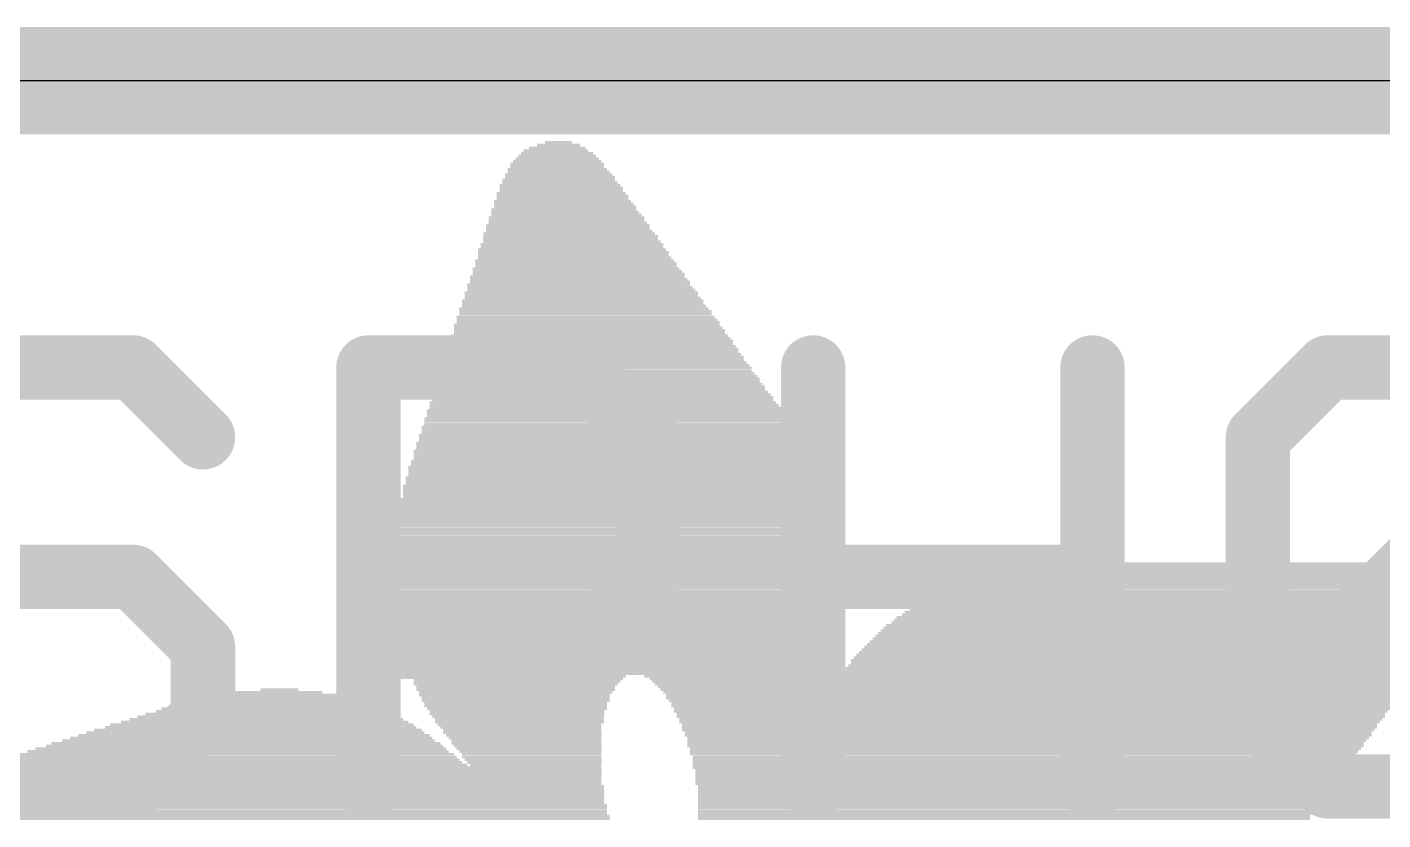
# Model space of a CAD drawing. Extents: x -2.3 to 17.7, y -5.1 to 12.8.
# Drawn here: x 6.162 to 9.371, y 10.951 to 12.827 of the extents above; entities that cross this region are included whole.
import ezdxf

# ---------------------------------------------------------------- set-up
doc = ezdxf.new("R2010")
doc.units = 0
for name, color, linetype in [('1', 12, 'CONTINUOUS'), ('16', 132, 'CONTINUOUS'), ('20', 53, 'CONTINUOUS'), ('21', 40, 'CONTINUOUS'), ('22', 6, 'CONTINUOUS')]:
    doc.layers.add(name, color=color, linetype=linetype)

# ---------------------------------------------------------------- blocks, each defined once
blk = doc.blocks.new('RECT')
blk.add_solid([(-0.5, -0.5), (0.5, -0.5), (-0.5, 0.5), (0.5, 0.5)])

msp = doc.modelspace()

# ---------------------------------------------------------------- linework, layer by layer
at = {"layer": '1', "const_width": 0.254}
msp.add_lwpolyline([(17.526, 12.7), (1.016, 12.7)], dxfattribs=at)
at = {"layer": '16', "const_width": 0.254}
msp.add_lwpolyline([(17.526, 12.7), (1.016, 12.7)], dxfattribs=at)
at = {"layer": '20'}
msp.add_line((14.986, 12.7), (3.556, 12.7), dxfattribs=at)
at = {"layer": '21', "const_width": 0.1524}
for points in [[(6.4133, 12.0214), (6.0828, 12.0214)], [(6.5786, 11.8562), (6.4133, 12.0214)], [(6.9701, 11.03), (6.9701, 12.0214)], [(6.9701, 12.0214), (7.4658, 12.0214)], [(7.4658, 12.0214), (7.631, 11.8562)], [(8.0225, 11.03), (8.0225, 12.0214)], [(8.6835, 12.0214), (8.6835, 11.03)], [(9.075, 11.8562), (9.2402, 12.0214)], [(9.2402, 12.0214), (9.5707, 12.0214)], [(7.631, 11.8562), (7.631, 11.5257)], [(9.075, 11.1952), (9.075, 11.8562)], [(9.075, 11.1952), (9.7359, 11.8562)], [(6.0828, 11.5257), (6.4133, 11.5257)], [(6.4133, 11.5257), (6.5786, 11.3604)], [(7.631, 11.5257), (7.4658, 11.3604)], [(8.0225, 11.5257), (8.6835, 11.5257)], [(6.5786, 11.3604), (6.5786, 11.1952)], [(7.4658, 11.3604), (6.9701, 11.3604)], [(6.5786, 11.1952), (6.4133, 11.03)], [(9.2402, 11.03), (9.075, 11.1952)], [(6.4133, 11.03), (6.0828, 11.03)], [(9.5707, 11.03), (9.2402, 11.03)]]:
    msp.add_lwpolyline(points, dxfattribs=at)
at = {"layer": '21', "const_width": 0.0762}
for points in [[(6.4403, 12.0483, 1), (6.3864, 11.9945)], [(6.4133, 11.9833, 1), (6.4133, 12.0595)], [(7.0082, 12.0214, 1), (6.932, 12.0214)], [(6.9701, 12.0595, 1), (6.9701, 11.9833)], [(7.4927, 12.0483, 1), (7.4388, 11.9945)], [(7.4658, 11.9833, 1), (7.4658, 12.0595)], [(8.0606, 12.0214, 1), (7.9844, 12.0214)], [(8.7216, 12.0214, 1), (8.6454, 12.0214)], [(9.2402, 12.0595, 1), (9.2402, 11.9833)], [(9.2672, 11.9945, 1), (9.2133, 12.0483)], [(6.5516, 11.8292, 1), (6.6055, 11.8831)], [(7.6691, 11.8562, 1), (7.5929, 11.8562)], [(7.6041, 11.8292, 1), (7.658, 11.8831)], [(9.048, 11.8831, 1), (9.1019, 11.8292)], [(9.1131, 11.8562, 1), (9.0369, 11.8562)], [(6.4403, 11.5526, 1), (6.3864, 11.4987)], [(6.4133, 11.4876, 1), (6.4133, 11.5638)], [(7.658, 11.4987, 1), (7.6041, 11.5526)], [(8.0225, 11.5638, 1), (8.0225, 11.4876)], [(8.6835, 11.4876, 1), (8.6835, 11.5638)], [(7.5929, 11.5257, 1), (7.6691, 11.5257)], [(6.6167, 11.3604, 1), (6.5405, 11.3604)], [(6.5516, 11.3335, 1), (6.6055, 11.3874)], [(6.9701, 11.3985, 1), (6.9701, 11.3223)], [(7.4388, 11.3874, 1), (7.4927, 11.3335)], [(7.4658, 11.3223, 1), (7.4658, 11.3985)], [(6.6055, 11.1682, 1), (6.5516, 11.2221)], [(9.1019, 11.2221, 1), (9.048, 11.1682)], [(6.5405, 11.1952, 1), (6.6167, 11.1952)], [(9.048, 11.2221, 1), (9.1019, 11.1682)], [(9.0369, 11.1952, 1), (9.1131, 11.1952)], [(6.4133, 10.9919, 1), (6.4133, 11.0681)], [(9.2402, 11.0681, 1), (9.2402, 10.9919)], [(6.3864, 11.0569, 1), (6.4403, 11.003)], [(9.2133, 11.003, 1), (9.2672, 11.0569)], [(6.932, 11.03, 1), (7.0082, 11.03)], [(7.9844, 11.03, 1), (8.0606, 11.03)], [(8.6454, 11.03, 1), (8.7216, 11.03)]]:
    msp.add_lwpolyline(points, format="xyb", dxfattribs=at)

# ---------------------------------------------------------------- block references
at = {"layer": '22', "rotation": 180}
for p, xscale, yscale in [((7.42, 12.5476), 0.1016, 0.0064), ((7.42, 12.554), 0.0635, 0.0063), ((7.4168, 12.5095), 0.2096, 0.0064), ((7.4168, 12.5159), 0.1968, 0.0063), ((7.4168, 12.5222), 0.1842, 0.0064), ((7.4168, 12.5286), 0.1714, 0.0063), ((7.4136, 12.5349), 0.1524, 0.0064), ((7.4168, 12.5412), 0.1334, 0.0063), ((7.42, 12.4778), 0.254, 0.0063), ((7.4168, 12.4905), 0.235, 0.0063), ((7.42, 12.4841), 0.2413, 0.0064), ((7.4168, 12.5031), 0.2222, 0.0063), ((7.4168, 12.4968), 0.2222, 0.0064), ((7.4232, 12.4524), 0.2857, 0.0063), ((7.4264, 12.446), 0.2921, 0.0064), ((7.42, 12.465), 0.2667, 0.0063), ((7.4232, 12.4587), 0.2731, 0.0064), ((7.4232, 12.4714), 0.2603, 0.0064), ((7.4295, 12.4143), 0.3238, 0.0063), ((7.4263, 12.4333), 0.3048, 0.0064), ((7.4295, 12.4269), 0.3112, 0.0063), ((7.4295, 12.4206), 0.3112, 0.0064), ((7.4264, 12.4397), 0.2921, 0.0063), ((7.4327, 12.3952), 0.3429, 0.0064), ((7.439, 12.3825), 0.3556, 0.0064), ((7.4359, 12.3889), 0.3493, 0.0063), ((7.4327, 12.4079), 0.3302, 0.0064), ((7.4359, 12.4016), 0.3365, 0.0063), ((7.4422, 12.3571), 0.3874, 0.0064), ((7.4422, 12.3508), 0.3874, 0.0063), ((7.439, 12.3762), 0.3683, 0.0063), ((7.439, 12.3698), 0.3683, 0.0064), ((7.4422, 12.3635), 0.3746, 0.0063), ((7.4454, 12.3381), 0.4064, 0.0063), ((7.4486, 12.3317), 0.4127, 0.0064), ((7.4486, 12.3254), 0.4127, 0.0063), ((7.4518, 12.319), 0.4191, 0.0064), ((7.4454, 12.3444), 0.3937, 0.0064), ((7.4549, 12.2936), 0.4508, 0.0064), ((7.4549, 12.2873), 0.4508, 0.0063), ((7.4518, 12.3), 0.4445, 0.0063), ((7.4517, 12.3127), 0.4318, 0.0063), ((7.4517, 12.3063), 0.4318, 0.0064), ((7.4613, 12.2555), 0.4889, 0.0064), ((7.4613, 12.2682), 0.4763, 0.0064), ((7.4613, 12.2619), 0.4763, 0.0063), ((7.4581, 12.2746), 0.4699, 0.0063), ((7.4581, 12.2809), 0.4572, 0.0064), ((7.4644, 12.2365), 0.508, 0.0063), ((7.4676, 12.2301), 0.5144, 0.0064), ((7.4708, 12.2238), 0.5207, 0.0063), ((7.4645, 12.2492), 0.4953, 0.0063), ((7.4676, 12.2428), 0.5016, 0.0064), ((7.474, 12.1984), 0.5525, 0.0063), ((7.474, 12.192), 0.5525, 0.0064), ((7.4676, 12.2174), 0.527, 0.0064), ((7.4708, 12.2111), 0.5334, 0.0063), ((7.474, 12.2047), 0.5397, 0.0064), ((7.4803, 12.1603), 0.5906, 0.0063), ((7.4771, 12.1793), 0.5715, 0.0064), ((7.4771, 12.173), 0.5715, 0.0063), ((7.4803, 12.1666), 0.5778, 0.0064), ((7.4771, 12.1857), 0.5588, 0.0063), ((7.4835, 12.1412), 0.6096, 0.0064), ((7.4867, 12.1349), 0.6159, 0.0063), ((7.4899, 12.1285), 0.6223, 0.0064), ((7.4835, 12.1539), 0.5969, 0.0064), ((7.4835, 12.1476), 0.5969, 0.0063), ((7.493, 12.0968), 0.654, 0.0063), ((7.4867, 12.1222), 0.6287, 0.0063), ((7.4898, 12.1158), 0.635, 0.0064), ((7.493, 12.1095), 0.6414, 0.0063), ((7.493, 12.1031), 0.6414, 0.0064), ((7.4994, 12.0714), 0.6795, 0.0063), ((7.5025, 12.065), 0.6858, 0.0064), ((7.4962, 12.0777), 0.6731, 0.0064), ((7.4962, 12.0904), 0.6604, 0.0064), ((7.4994, 12.0841), 0.6667, 0.0063), ((7.5025, 12.0396), 0.7112, 0.0064), ((7.5057, 12.0333), 0.7176, 0.0063), ((7.4994, 12.0587), 0.6921, 0.0063), ((7.5057, 12.046), 0.7048, 0.0063), ((7.5026, 12.0523), 0.6985, 0.0064), ((7.5121, 12.0015), 0.7557, 0.0064), ((7.5089, 12.0206), 0.7366, 0.0063), ((7.5089, 12.0142), 0.7366, 0.0064), ((7.5121, 12.0079), 0.7429, 0.0063), ((7.5089, 12.0269), 0.7239, 0.0064), ((7.5184, 11.9761), 0.781, 0.0064), ((7.5184, 11.9698), 0.781, 0.0063), ((7.5152, 11.9952), 0.762, 0.0063), ((7.5152, 11.9888), 0.762, 0.0064), ((7.5184, 11.9825), 0.7684, 0.0063), ((7.5248, 11.938), 0.8191, 0.0064), ((7.528, 11.9317), 0.8255, 0.0063), ((7.5184, 11.9634), 0.7938, 0.0064), ((7.5216, 11.9571), 0.8001, 0.0063), ((7.5248, 11.9507), 0.8065, 0.0064), ((7.5248, 11.9444), 0.8065, 0.0063), ((7.5311, 11.8999), 0.8572, 0.0064), ((7.5279, 11.919), 0.8382, 0.0063), ((7.5311, 11.9126), 0.8446, 0.0064), ((7.5343, 11.9063), 0.8509, 0.0063), ((7.5311, 11.9253), 0.8318, 0.0064), ((7.5343, 11.8809), 0.8763, 0.0063), ((7.5375, 11.8745), 0.8827, 0.0064), ((7.5375, 11.8681), 0.8827, 0.0063), ((7.5343, 11.8936), 0.8636, 0.0063), ((7.5343, 11.8872), 0.8636, 0.0064), ((7.5406, 11.8428), 0.9144, 0.0063), ((7.5406, 11.8364), 0.9144, 0.0064), ((7.5375, 11.8618), 0.8953, 0.0064), ((7.5407, 11.8555), 0.9017, 0.0063), ((7.5407, 11.8491), 0.9017, 0.0064), ((7.5438, 11.8174), 0.9334, 0.0063), ((7.5438, 11.811), 0.9334, 0.0064), ((7.547, 11.8047), 0.9398, 0.0063), ((7.5407, 11.8237), 0.9271, 0.0064), ((7.5438, 11.83), 0.9208, 0.0063), ((7.5438, 11.7856), 0.9588, 0.0064), ((7.547, 11.7793), 0.9652, 0.0063), ((7.547, 11.7729), 0.9652, 0.0064), ((7.5438, 11.7983), 0.9462, 0.0064), ((7.547, 11.7919), 0.9525, 0.0063), ((7.547, 11.7412), 0.9906, 0.0063), ((7.547, 11.7602), 0.9779, 0.0064), ((7.547, 11.7538), 0.9779, 0.0063), ((7.5502, 11.7475), 0.9843, 0.0064), ((7.5502, 11.7666), 0.9715, 0.0063), ((7.5502, 11.7094), 1.0097, 0.0064), ((7.5502, 11.7348), 0.9969, 0.0064), ((7.5502, 11.7285), 0.9969, 0.0063), ((7.5502, 11.7221), 0.9969, 0.0064), ((7.5534, 11.7157), 1.0033, 0.0063), ((7.5534, 11.6776), 1.0287, 0.0063), ((7.5533, 11.6967), 1.016, 0.0064), ((7.5533, 11.6904), 1.016, 0.0063), ((7.5533, 11.684), 1.016, 0.0064), ((7.5502, 11.7031), 1.0097, 0.0063), ((7.5534, 11.6713), 1.0287, 0.0064), ((7.5534, 11.665), 1.0287, 0.0063), ((7.5565, 11.6586), 1.035, 0.0064), ((7.5565, 11.6523), 1.035, 0.0063), ((7.5565, 11.6459), 1.035, 0.0064), ((7.5533, 11.6395), 1.0414, 0.0063), ((7.5565, 11.6332), 1.0478, 0.0064), ((7.5565, 11.6269), 1.0478, 0.0063), ((7.5565, 11.6205), 1.0478, 0.0064), ((7.5565, 11.6142), 1.0478, 0.0063), ((7.5565, 11.6078), 1.0478, 0.0064), ((7.5597, 11.6014), 1.0541, 0.0063), ((7.5597, 11.5951), 1.0541, 0.0064), ((7.5597, 11.5888), 1.0541, 0.0063), ((7.5597, 11.5824), 1.0541, 0.0064), ((7.5597, 11.5697), 1.0668, 0.0064), ((7.5597, 11.5633), 1.0668, 0.0063), ((7.5597, 11.557), 1.0668, 0.0064), ((7.5597, 11.5507), 1.0668, 0.0063), ((7.5597, 11.5761), 1.0541, 0.0063), ((8.9821, 11.5507), 0.8763, 0.0063), ((8.998, 11.557), 0.7937, 0.0064), ((7.5597, 11.5443), 1.0668, 0.0064), ((7.5597, 11.538), 1.0668, 0.0063), ((7.5597, 11.5316), 1.0668, 0.0064), ((7.5597, 11.5252), 1.0668, 0.0063), ((7.5597, 11.5189), 1.0668, 0.0064), ((8.9376, 11.5189), 1.0668, 0.0064), ((8.944, 11.5252), 1.0414, 0.0063), ((8.9535, 11.5316), 1.0096, 0.0064), ((8.9599, 11.538), 0.9715, 0.0063), ((8.9694, 11.5443), 0.9271, 0.0064), ((7.5597, 11.5126), 1.0668, 0.0063), ((7.5597, 11.5062), 1.0668, 0.0064), ((7.5597, 11.4999), 1.0668, 0.0063), ((7.5597, 11.4935), 1.0668, 0.0064), ((7.5597, 11.4871), 1.0668, 0.0063), ((8.9059, 11.4871), 1.1684, 0.0063), ((8.9091, 11.4935), 1.1493, 0.0064), ((8.9185, 11.4999), 1.1303, 0.0063), ((8.9218, 11.5062), 1.1113, 0.0064), ((8.9281, 11.5126), 1.0858, 0.0063), ((7.5629, 11.4808), 1.0605, 0.0064), ((7.5629, 11.4745), 1.0605, 0.0063), ((7.5629, 11.4681), 1.0605, 0.0064), ((7.5629, 11.4618), 1.0605, 0.0063), ((7.5629, 11.4554), 1.0605, 0.0064), ((8.8805, 11.4554), 1.2446, 0.0064), ((8.8869, 11.4618), 1.2319, 0.0063), ((8.89, 11.4681), 1.2128, 0.0064), ((8.8963, 11.4745), 1.2001, 0.0063), ((8.9027, 11.4808), 1.1874, 0.0064), ((7.5629, 11.449), 1.0605, 0.0063), ((7.5629, 11.4427), 1.0605, 0.0064), ((7.5629, 11.4364), 1.0605, 0.0063), ((7.5629, 11.43), 1.0605, 0.0064), ((7.5629, 11.4237), 1.0605, 0.0063), ((8.8614, 11.4237), 1.2954, 0.0063), ((8.8646, 11.43), 1.289, 0.0064), ((8.871, 11.4364), 1.2763, 0.0063), ((8.871, 11.4427), 1.2637, 0.0064), ((8.8773, 11.449), 1.251, 0.0063), ((7.5661, 11.4173), 1.0541, 0.0064), ((7.5629, 11.4109), 1.0477, 0.0063), ((7.5629, 11.4046), 1.0477, 0.0064), ((7.5629, 11.3983), 1.0477, 0.0063), ((7.5629, 11.3919), 1.0477, 0.0064), ((8.8392, 11.3919), 1.3272, 0.0064), ((8.8424, 11.3983), 1.3208, 0.0063), ((8.8456, 11.4046), 1.3145, 0.0064), ((8.8519, 11.4109), 1.3144, 0.0063), ((8.8582, 11.4173), 1.3017, 0.0064), ((7.566, 11.3856), 1.0414, 0.0063), ((7.5629, 11.3792), 1.0351, 0.0064), ((7.5629, 11.3728), 1.0351, 0.0063), ((7.5629, 11.3665), 1.0351, 0.0064), ((7.5661, 11.3602), 1.0287, 0.0063), ((8.817, 11.3602), 1.3462, 0.0063), ((8.8201, 11.3665), 1.3399, 0.0064), ((8.8265, 11.3728), 1.3398, 0.0063), ((8.8297, 11.3792), 1.3335, 0.0064), ((8.8361, 11.3856), 1.3335, 0.0063), ((7.5629, 11.3538), 1.0223, 0.0064), ((7.5629, 11.3475), 1.0223, 0.0063), ((7.5629, 11.3411), 1.0223, 0.0064), ((7.566, 11.3347), 1.016, 0.0063), ((7.5629, 11.3284), 1.0097, 0.0064), ((7.5629, 11.3221), 1.0097, 0.0063), ((8.7884, 11.3221), 1.3526, 0.0063), ((8.7916, 11.3284), 1.3589, 0.0064), ((8.798, 11.3347), 1.3589, 0.0063), ((8.8011, 11.3411), 1.3526, 0.0064), ((8.8075, 11.3475), 1.3525, 0.0063), ((8.8106, 11.3538), 1.3462, 0.0064), ((7.5661, 11.3157), 1.0033, 0.0064), ((7.5629, 11.3094), 0.9969, 0.0063), ((7.5629, 11.303), 0.9969, 0.0064), ((7.566, 11.2967), 0.9906, 0.0063), ((7.3247, 11.2903), 0.508, 0.0064), ((7.8391, 11.2903), 0.4318, 0.0064), ((8.7661, 11.2903), 1.3589, 0.0064), ((8.7694, 11.2967), 1.3525, 0.0063), ((8.7726, 11.303), 1.3589, 0.0064), ((8.7789, 11.3094), 1.3589, 0.0063), ((8.782, 11.3157), 1.3525, 0.0064), ((6.7595, 11.2586), 0.0889, 0.0063), ((7.3248, 11.284), 0.4953, 0.0063), ((7.3184, 11.2713), 0.4826, 0.0063), ((7.3216, 11.2776), 0.4889, 0.0064), ((7.3184, 11.2649), 0.4699, 0.0064), ((7.3184, 11.2586), 0.4699, 0.0063), ((7.8455, 11.284), 0.4191, 0.0063), ((7.8454, 11.2776), 0.4064, 0.0064), ((7.8486, 11.2713), 0.4, 0.0063), ((7.8518, 11.2649), 0.3937, 0.0064), ((7.8518, 11.2586), 0.381, 0.0063), ((8.7471, 11.2649), 1.3589, 0.0064), ((8.7439, 11.2586), 1.3525, 0.0063), ((8.7503, 11.2713), 1.3526, 0.0063), ((8.7599, 11.284), 1.3589, 0.0063), ((8.7567, 11.2776), 1.3525, 0.0064), ((6.7469, 11.2268), 0.4445, 0.0064), ((6.7469, 11.2332), 0.4064, 0.0063), ((6.75, 11.2395), 0.3493, 0.0064), ((6.7533, 11.2459), 0.2921, 0.0063), ((6.7564, 11.2522), 0.2096, 0.0064), ((7.3184, 11.2522), 0.4572, 0.0064), ((7.3152, 11.2459), 0.4508, 0.0063), ((7.3184, 11.2395), 0.4445, 0.0064), ((7.3184, 11.2332), 0.4445, 0.0063), ((7.3184, 11.2268), 0.4318, 0.0064), ((7.855, 11.2522), 0.3747, 0.0064), ((7.8582, 11.2459), 0.3683, 0.0063), ((7.855, 11.2395), 0.3619, 0.0064), ((7.8581, 11.2332), 0.3556, 0.0063), ((7.8613, 11.2268), 0.3492, 0.0064), ((8.7186, 11.2268), 1.3525, 0.0064), ((8.7249, 11.2332), 1.3526, 0.0063), ((8.7313, 11.2395), 1.3525, 0.0064), ((8.7345, 11.2459), 1.3589, 0.0063), ((8.7376, 11.2522), 1.3526, 0.0064), ((6.731, 11.1951), 0.616, 0.0063), ((6.7374, 11.2014), 0.5905, 0.0064), ((6.7406, 11.2078), 0.5461, 0.0063), ((6.7406, 11.2141), 0.5207, 0.0064), ((6.7437, 11.2205), 0.4762, 0.0063), ((7.3184, 11.2205), 0.4318, 0.0063), ((7.3216, 11.2141), 0.4255, 0.0064), ((7.3216, 11.2078), 0.4127, 0.0063), ((7.3216, 11.2014), 0.4127, 0.0064), ((7.3247, 11.1951), 0.4064, 0.0063), ((7.8582, 11.2205), 0.3429, 0.0063), ((7.8613, 11.2141), 0.3366, 0.0064), ((7.8581, 11.2078), 0.3302, 0.0063), ((8.5376, 11.2014), 1.6764, 0.0064), ((8.5376, 11.1951), 1.6764, 0.0063), ((8.7058, 11.2078), 1.3525, 0.0063), ((8.7122, 11.2141), 1.3526, 0.0064), ((8.7186, 11.2205), 1.3525, 0.0063), ((6.7088, 11.1633), 0.7747, 0.0064), ((6.7151, 11.1697), 0.7366, 0.0063), ((6.7183, 11.176), 0.7176, 0.0064), ((6.7247, 11.1824), 0.6795, 0.0063), ((6.7279, 11.1887), 0.6477, 0.0064), ((7.3279, 11.1887), 0.4, 0.0064), ((7.3279, 11.1824), 0.4, 0.0063), ((7.3279, 11.176), 0.3874, 0.0064), ((7.3311, 11.1697), 0.381, 0.0063), ((7.3342, 11.1633), 0.3747, 0.0064), ((8.5375, 11.1887), 1.6637, 0.0064), ((8.5344, 11.1824), 1.6574, 0.0063), ((8.5344, 11.176), 1.6446, 0.0064), ((8.5344, 11.1697), 1.6446, 0.0063), ((8.5313, 11.1633), 1.6383, 0.0064), ((6.6802, 11.1316), 0.9208, 0.0063), ((6.6866, 11.1379), 0.8827, 0.0064), ((6.6929, 11.1443), 0.8572, 0.0063), ((6.6993, 11.1506), 0.8319, 0.0064), ((6.7025, 11.157), 0.8001, 0.0063), ((7.3342, 11.157), 0.3747, 0.0063), ((7.3375, 11.1506), 0.3683, 0.0064), ((7.3406, 11.1443), 0.362, 0.0063), ((7.3438, 11.1379), 0.3556, 0.0064), ((7.3438, 11.1316), 0.3556, 0.0063), ((8.5312, 11.157), 1.6256, 0.0063), ((8.5312, 11.1506), 1.6256, 0.0064), ((8.5313, 11.1443), 1.6129, 0.0063), ((8.5281, 11.1379), 1.6065, 0.0064), ((8.5249, 11.1316), 1.6002, 0.0063), ((6.6517, 11.0998), 1.0541, 0.0064), ((6.658, 11.1062), 1.0287, 0.0063), ((6.6612, 11.1125), 0.9969, 0.0064), ((6.6675, 11.1189), 0.9716, 0.0063), ((6.677, 11.1252), 0.9398, 0.0064), ((7.347, 11.1252), 0.3493, 0.0064), ((7.3502, 11.1189), 0.3429, 0.0063), ((7.3533, 11.1125), 0.3366, 0.0064), ((7.3565, 11.1062), 0.3302, 0.0063), ((7.3565, 11.0998), 0.3302, 0.0064), ((8.5249, 11.1252), 1.6002, 0.0064), ((8.5217, 11.1125), 1.5812, 0.0064), ((8.5185, 11.1062), 1.5748, 0.0063), ((8.5249, 11.1189), 1.5875, 0.0063), ((8.5217, 11.0998), 1.5684, 0.0064), ((6.7755, 11.0681), 1.4923, 0.0063), ((6.7818, 11.0744), 1.4796, 0.0064), ((6.6326, 11.0808), 1.143, 0.0063), ((6.639, 11.0871), 1.1049, 0.0064), ((6.6421, 11.0935), 1.0858, 0.0063), ((7.3597, 11.0935), 0.3239, 0.0063), ((7.3629, 11.0871), 0.3175, 0.0064), ((7.366, 11.0808), 0.3112, 0.0063), ((8.5153, 11.0871), 1.5557, 0.0064), ((8.5186, 11.0935), 1.5621, 0.0063), ((8.5122, 11.0808), 1.5494, 0.0063), ((8.5122, 11.0744), 1.5494, 0.0064), ((8.5122, 11.0681), 1.5367, 0.0063), ((6.7215, 11.0363), 1.6002, 0.0064), ((6.7342, 11.0427), 1.5748, 0.0063), ((6.7437, 11.049), 1.5558, 0.0064), ((6.7533, 11.0554), 1.5367, 0.0063), ((6.7628, 11.0617), 1.5177, 0.0064), ((8.509, 11.0617), 1.5304, 0.0064), ((8.5058, 11.0554), 1.524, 0.0063), ((8.5058, 11.049), 1.524, 0.0064), ((8.4995, 11.0363), 1.5113, 0.0064), ((8.5027, 11.0427), 1.5177, 0.0063), ((6.6802, 11.0046), 1.6954, 0.0063), ((6.6866, 11.0109), 1.6827, 0.0064), ((6.6961, 11.0173), 1.6637, 0.0063), ((6.7056, 11.0236), 1.6446, 0.0064), ((6.7183, 11.03), 1.6192, 0.0063), ((8.4931, 11.0109), 1.4859, 0.0064), ((8.4931, 11.0046), 1.4859, 0.0063), ((8.4995, 11.03), 1.4986, 0.0063), ((8.4995, 11.0236), 1.4986, 0.0064), ((8.4963, 11.0173), 1.4922, 0.0063), ((6.6548, 10.9728), 1.759, 0.0064), ((6.658, 10.9792), 1.7526, 0.0063), ((6.6644, 10.9855), 1.7399, 0.0064), ((6.6643, 10.9919), 1.7272, 0.0063), ((6.6707, 10.9982), 1.7145, 0.0064), ((8.4868, 10.9919), 1.4732, 0.0063), ((8.4836, 10.9855), 1.4668, 0.0064), ((8.4836, 10.9792), 1.4668, 0.0063), ((8.4805, 10.9728), 1.4605, 0.0064), ((8.49, 10.9982), 1.4795, 0.0064), ((6.6485, 10.9601), 1.7843, 0.0064), ((6.6485, 10.9538), 1.7843, 0.0063), ((6.6485, 10.9665), 1.7717, 0.0063), ((8.4772, 10.9665), 1.4541, 0.0063), ((8.4741, 10.9601), 1.4478, 0.0064), ((8.4741, 10.9538), 1.4478, 0.0063)]:
    msp.add_blockref('RECT', p, dxfattribs=dict(at, xscale=xscale, yscale=yscale))

doc.saveas('drawing.dxf')
